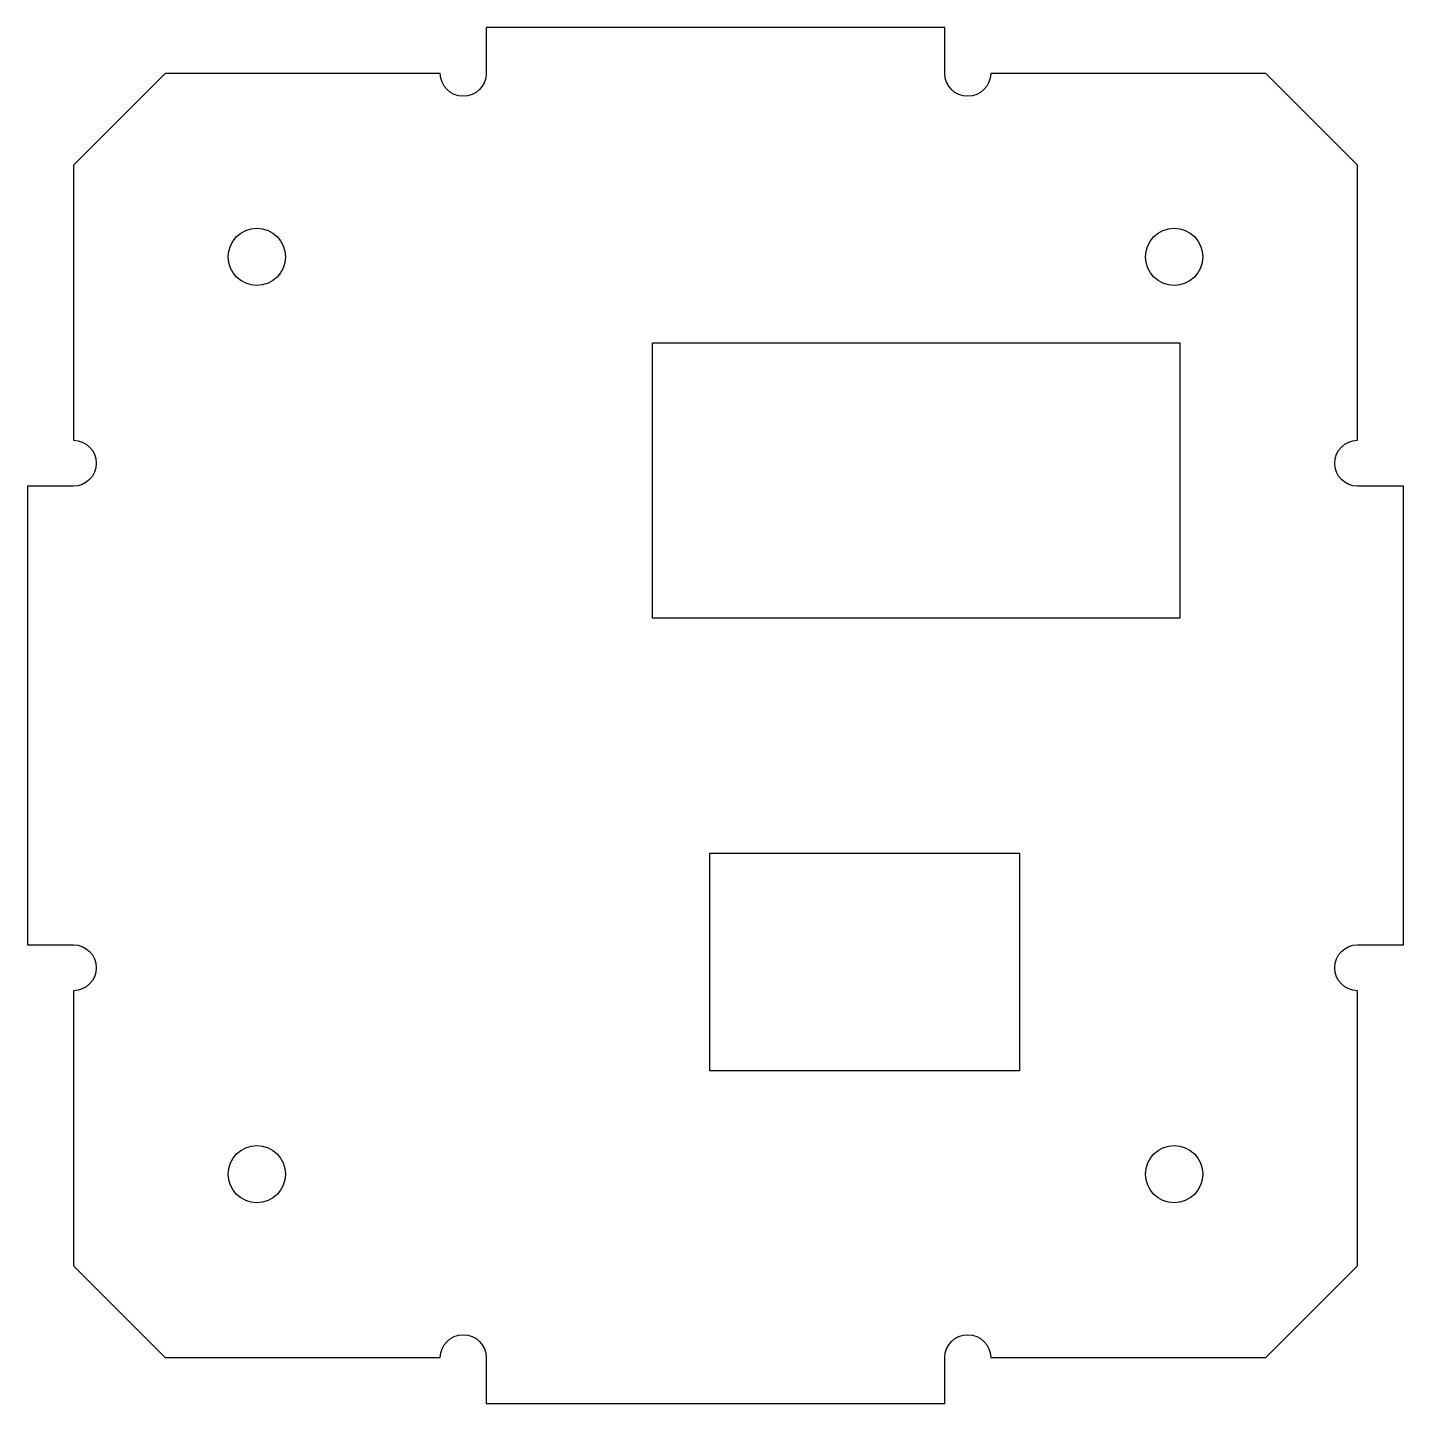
# Model space of a CAD drawing. Header units: millimetres. Extents: x -60 to 60, y -60 to 60.
import ezdxf

# ---------------------------------------------------------------- set-up
doc = ezdxf.new("R2010")
doc.units = ezdxf.units.MM

msp = doc.modelspace()

# ---------------------------------------------------------------- linework, layer by layer
msp.add_lwpolyline([(-60, 20), (-60, -20), (-56, -20, -1), (-56, -24), (-56, -48), (-48, -56), (-24, -56, -1), (-20, -56), (-20, -60), (20, -60), (20, -56, -1), (24, -56), (48, -56), (56, -48), (56, -24, -1), (56, -20), (60, -20), (60, 20), (56, 20, -1), (56, 24), (56, 48), (48, 56), (24, 56, -1), (20, 56), (20, 60), (-20, 60), (-20, 56, -1), (-24, 56), (-48, 56), (-56, 48), (-56, 24, -1), (-56, 20)], format="xyb", close=True)
for points in [[(40.5, 8.5), (-5.5, 8.5), (-5.5, 32.5), (40.5, 32.5)], [(26.5, -12), (26.5, -31), (-0.5, -31), (-0.5, -12)]]:
    msp.add_lwpolyline(points, close=True)
for centre in [(-40, 40), (40, 40), (-40, -40), (40, -40)]:
    msp.add_circle(centre, 2.5)

doc.saveas('drawing.dxf')
